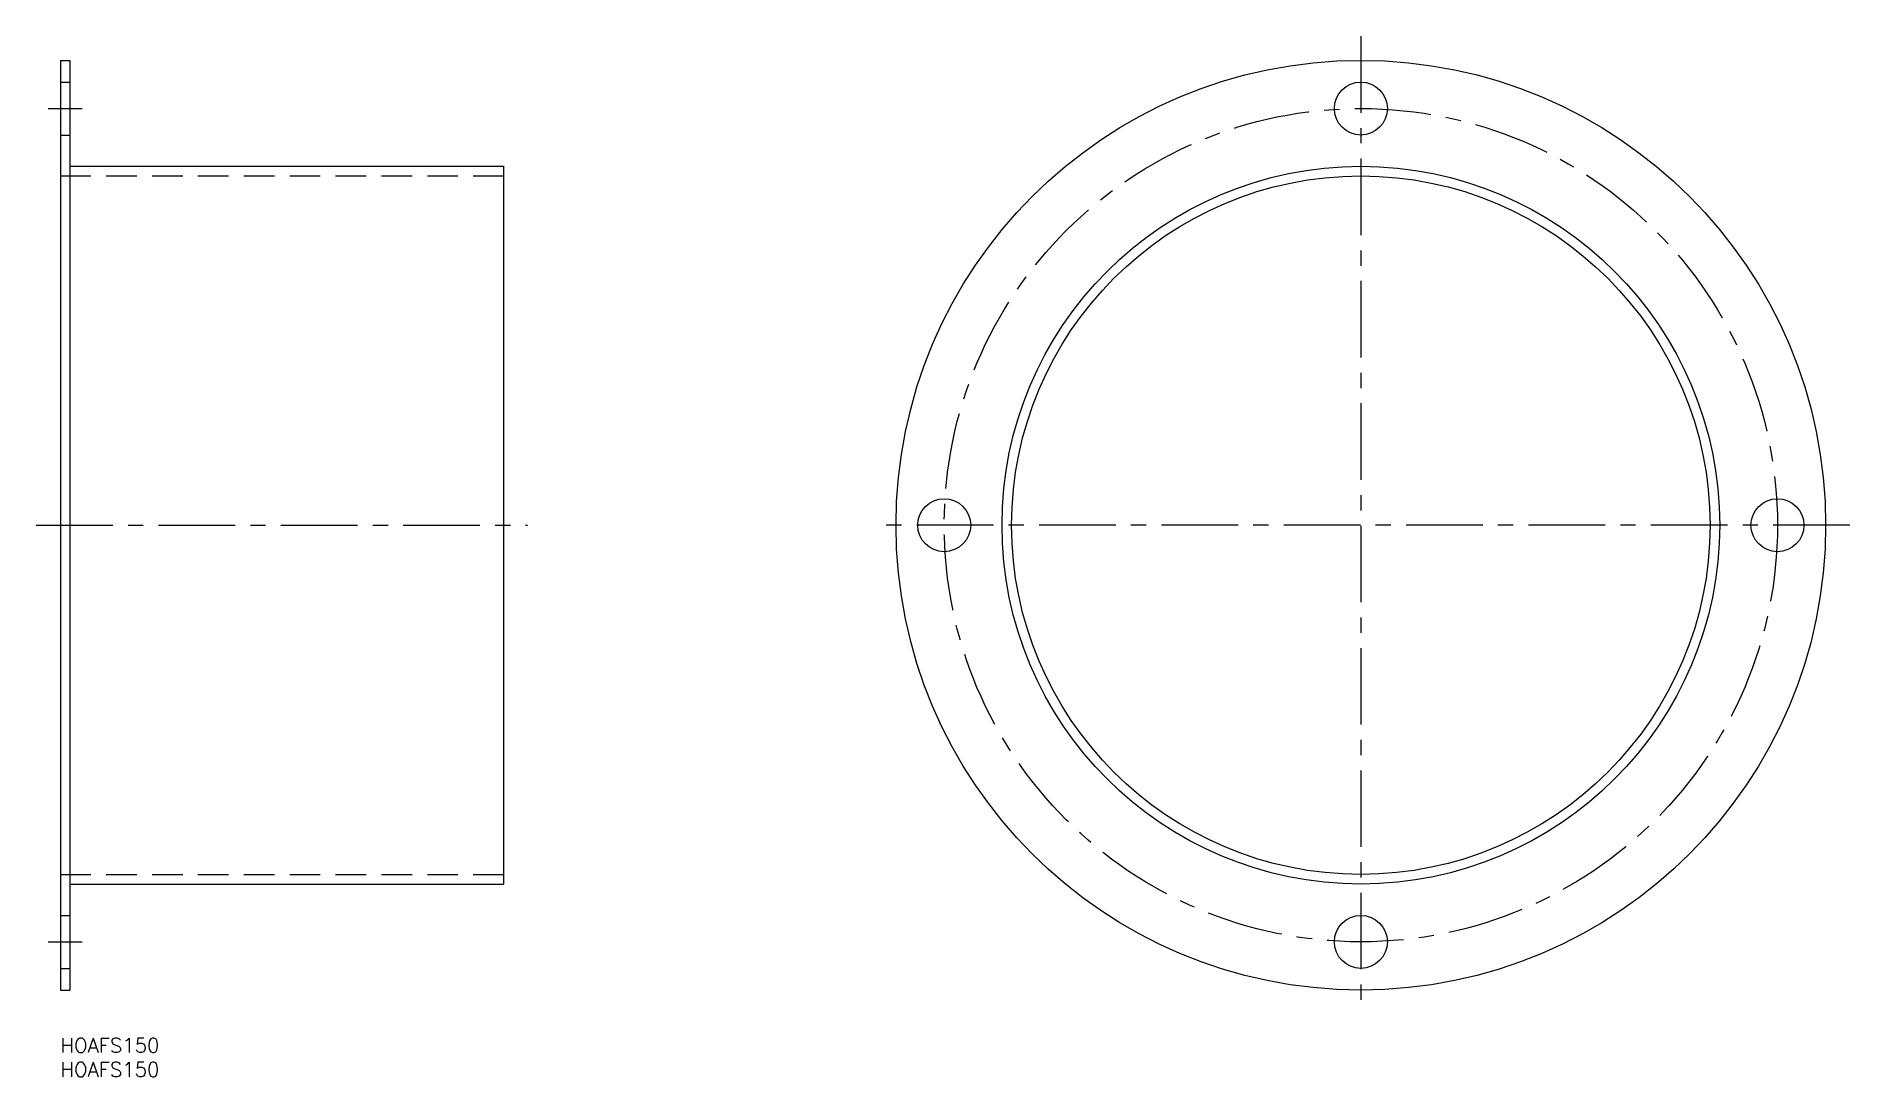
# Model space of a CAD drawing. Extents: x -5 to 371, y -8 to 208.
import ezdxf

# ---------------------------------------------------------------- set-up
doc = ezdxf.new("R2010")
doc.units = 0
doc.header["$LTSCALE"] = 0.5
doc.linetypes.add('CENTER', pattern=[50.8, 31.75, -6.35, 6.35, -6.35])
doc.linetypes.add('DASHED', pattern=[19.05, 12.7, -6.35])
for name, color, linetype in [('MSM_CENTER', 1, 'CENTER'), ('MSM_CONTINUOUS', 7, 'CONTINUOUS'), ('MSM_DASHED', 4, 'DASHED'), ('MSM_PART_NUMBER', 7, 'CONTINUOUS')]:
    doc.layers.add(name, color=color, linetype=linetype)
doc.styles.get("Standard").update_dxf_attribs({"font": 'txt.shx', "height": 3, "bigfont": 'bigfont.shx'})

# ---------------------------------------------------------------- blocks, each defined once
blk = doc.blocks.new('*U5')
at = {"layer": 'MSM_PART_NUMBER'}
blk.add_text('HOAFS150', height=3, dxfattribs=at).set_placement((0, -3))
blk = doc.blocks.new('*U6')
at = {"layer": 'MSM_PART_NUMBER'}
blk.add_text('HOAFS150', height=3, dxfattribs=at).set_placement((0, -8))

msp = doc.modelspace()

# ---------------------------------------------------------------- linework, layer by layer
at = {"layer": 'MSM_CENTER'}
for p, q in [((270, 208), (270, 5)), ((-2.5, 193), (4.5, 193)), ((-5, 106.5), (97, 106.5)), ((371.5, 106.5), (168.5, 106.5)), ((-2.5, 20), (4.5, 20))]:
    msp.add_line(p, q, dxfattribs=at)
msp.add_circle((270, 106.5), 86.5, dxfattribs=at)
at = {"layer": 'MSM_CONTINUOUS'}
for p, q in [((0, 203), (0, 10)), ((0, 203), (2, 203)), ((2, 203), (2, 10)), ((2, 181), (92, 181)), ((92, 181), (92, 32)), ((2, 32), (92, 32)), ((0, 10), (2, 10))]:
    msp.add_line(p, q, dxfattribs=at)
for centre, radius in [((270, 106.5), 96.5), ((270, 193), 5.5), ((270, 106.5), 74.5), ((270, 106.5), 72.5), ((183.5, 106.5), 5.5), ((356.5, 106.5), 5.5), ((270, 20), 5.5)]:
    msp.add_circle(centre, radius, dxfattribs=at)
at = {"layer": 'MSM_DASHED'}
for p, q in [((0, 198.5), (2, 198.5)), ((0, 187.5), (2, 187.5)), ((0, 179), (92, 179)), ((0, 34), (92, 34)), ((0, 25.5), (2, 25.5)), ((0, 14.5), (2, 14.5))]:
    msp.add_line(p, q, dxfattribs=at)

# ---------------------------------------------------------------- block references
at = {"layer": 'MSM_CONTINUOUS'}
for name in ['*U5', '*U6']:
    msp.add_blockref(name, (0, 0), dxfattribs=at)

doc.saveas('drawing.dxf')
